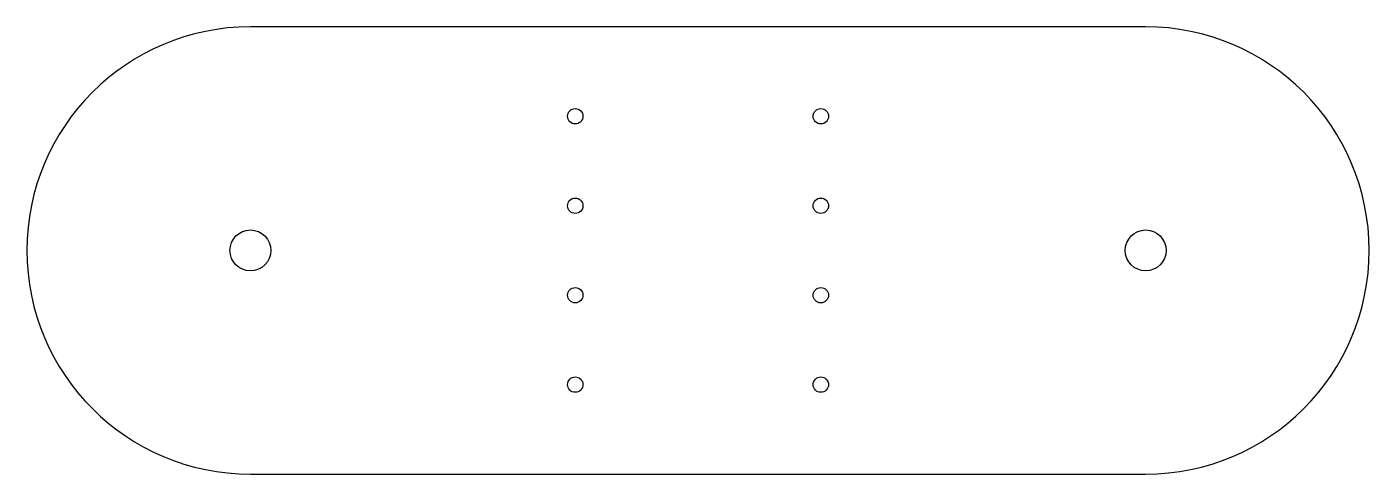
# Model space of a CAD drawing. Header units: millimetres. Extents: x -41 to 90, y -58 to -15.
import ezdxf

# ---------------------------------------------------------------- set-up
doc = ezdxf.new("R2010")
doc.units = ezdxf.units.MM
doc.header["$MEASUREMENT"] = 0

msp = doc.modelspace()

# ---------------------------------------------------------------- linework, layer by layer
at = {"linetype": 'Continuous'}
msp.add_lwpolyline([(68.59, -14.76), (-18.91, -14.76, 1), (-18.91, -58.46), (68.59, -58.46, 1)], format="xyb", close=True, dxfattribs=at)
for centre in [(12.84, -23.5), (36.84, -23.5), (12.84, -32.24), (36.84, -32.24), (12.84, -40.98), (36.84, -40.98), (12.84, -49.72), (36.84, -49.72)]:
    msp.add_circle(centre, 0.75, dxfattribs=at)
for centre in [(-18.91, -36.61), (68.59, -36.61)]:
    msp.add_circle(centre, 2)

doc.saveas('drawing.dxf')
